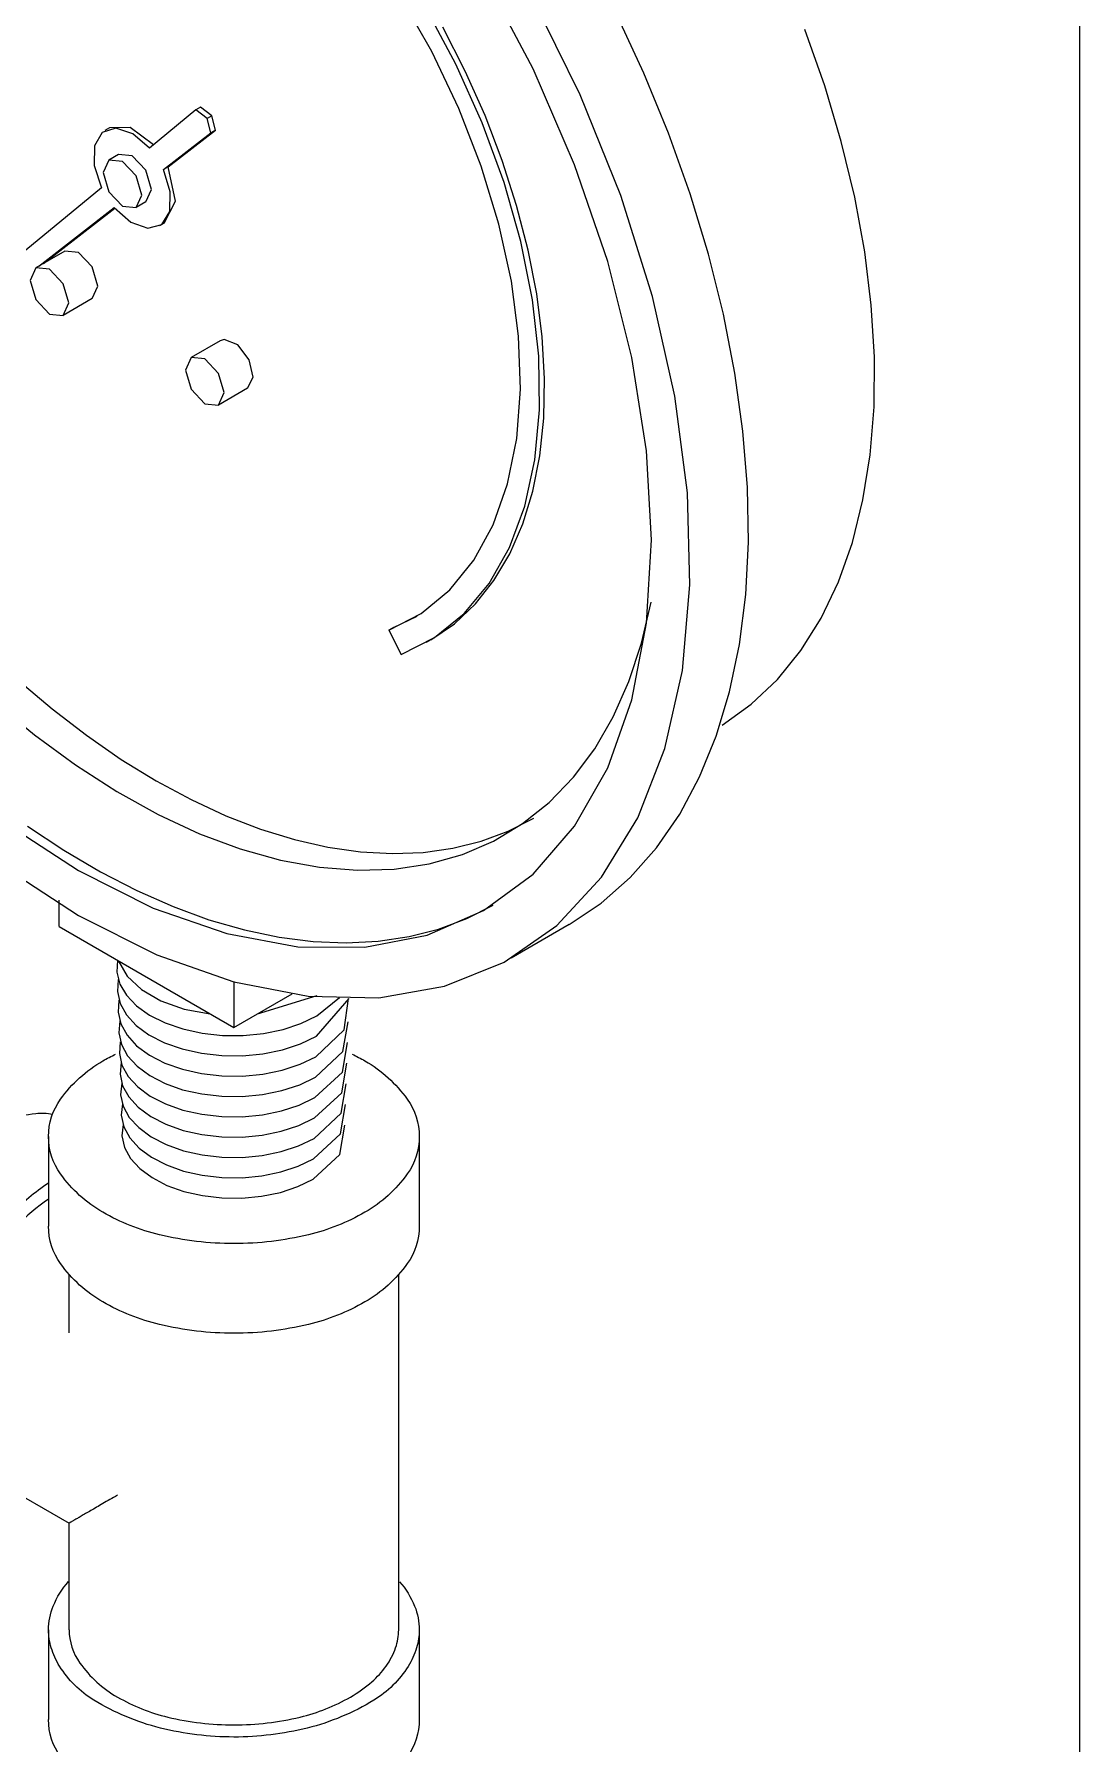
# Model space of a CAD drawing. Header units: centimetres. Extents: x 394264 to 551709, y 50011 to 59011.
# Drawn here: x 525076.9 to 525124.4, y 54390.1 to 54468 of the extents above; entities that cross this region are included whole.
import ezdxf

# ---------------------------------------------------------------- set-up
doc = ezdxf.new("R2010")
doc.units = ezdxf.units.CM
doc.layers.add('-M-YNGN-ZON3', color=6, linetype='SP', lineweight=30)
doc.layers.add('0-KRCN-YNG-CIHAZ', color=4, linetype='Continuous', lineweight=30)
doc.styles.add('CIZGI', font='tahoma.ttf', dxfattribs={"width": 0.8, "oblique": 20})
doc.linetypes.add('SP', pattern='A,2,-0.1,["SP",CIZGI,S=0.14,R=0.2,X=0,Y=-0.07],-0.255', length=2.355)

# ---------------------------------------------------------------- blocks, each defined once
blk = doc.blocks.new('A$C66BCA59E')
at = {"layer": '0-KRCN-YNG-CIHAZ', "color": 31, "linetype": 'Continuous', "lineweight": -3, "extrusion": (0, 0.816497, 0.57735)}
for p, q in [((412.304, -368.744, 2212.439), (410.187, -370.488, 2212.439)), ((412.516, -368.622, 2212.439), (412.304, -368.744, 2212.439)), ((412.807, -369.137, 2212.439), (412.304, -368.744, 2212.439)), ((413.019, -369.014, 2212.439), (412.516, -368.622, 2212.439)), ((408.36, -369.572, 2212.439), (408.148, -369.695, 2212.439)), ((411.031, -371.344, 2212.439), (413.194, -369.669, 2212.439)), ((413.019, -369.014, 2212.439), (412.807, -369.137, 2212.439)), ((412.981, -369.791, 2212.439), (412.807, -369.137, 2212.439)), ((413.194, -369.669, 2212.439), (412.981, -369.791, 2212.439)), ((413.194, -369.669, 2212.439), (413.019, -369.014, 2212.439)), ((410.819, -371.466, 2212.439), (412.981, -369.791, 2212.439)), ((408.773, -370.777, 2212.439), (408.331, -371.033, 2212.439)), ((411.031, -371.344, 2212.439), (410.819, -371.466, 2212.439)), ((407.996, -372.293, 2212.439), (395.599, -382.501, 2212.439)), ((405.149, -375.858, 2212.439), (408.582, -373.199, 2212.439)), ((405.361, -375.736, 2212.439), (408.604, -373.224, 2212.439)), ((410.023, -372.942, 2212.439), (409.581, -373.198, 2212.439)), ((410.86, -373.902, 2212.439), (410.648, -374.025, 2212.439)), ((406.334, -375.174, 2212.439), (405.008, -375.94, 2212.439)), ((407.584, -377.339, 2212.439), (406.258, -378.105, 2212.439)), ((413.405, -379.257, 2212.439), (412.079, -380.022, 2212.439)), ((413.588, -379.2, 2212.439), (413.405, -379.257, 2212.439)), ((414.655, -381.422, 2212.439), (413.329, -382.187, 2212.439)), ((421.289, -392.314, 2212.439), (422.369, -391.795, 2212.439)), ((421.289, -392.314, 2212.439), (421.077, -392.437, 2212.439)), ((421.077, -392.437, 2212.439), (421.645, -393.547, 2212.439)), ((421.289, -392.314, 2212.439), (421.296, -392.328, 2212.439)), ((422.994, -392.878, 2212.439), (422.782, -393, 2212.439)), ((406.075, -405.928, 2212.439), (406.075, -404.733, 2212.439)), ((406.075, -405.928, 2212.439), (414.03, -410.521, 2212.439)), ((429.298, -405.838, 2212.439), (426.647, -407.369, 2212.439)), ((414.03, -408.435, 2212.439), (414.03, -410.521, 2212.439)), ((414.03, -410.521, 2212.439), (416.683, -408.989, 2212.439)), ((415.105, -409.908, 2212.439), (417.827, -409.063, 2212.439)), ((417.784, -410.923, 2212.439), (419.281, -409.207, 2212.439)), ((417.805, -409.993, 2212.439), (418.834, -409.158, 2212.439)), ((402.325, -430.661, 2212.439), (406.53, -433.088, 2212.439)), ((406.53, -437.944, 2212.439), (406.53, -433.088, 2212.439))]:
    blk.add_line(p, q, dxfattribs=at)
at = {"layer": '0-KRCN-YNG-CIHAZ', "color": 31, "linetype": 'Continuous', "lineweight": -3, "extrusion": (-0.707107, -0.408248, 0.57735)}
for p, q in [((405.592, -415.49, 2212.439), (405.592, -419.573, 2212.439)), ((422.468, -415.49, 2212.439), (422.468, -419.573, 2212.439)), ((405.592, -437.944, 2212.439), (405.592, -442.026, 2212.439)), ((422.468, -437.944, 2212.439), (422.468, -442.026, 2212.439))]:
    blk.add_line(p, q, dxfattribs=at)
at = {"layer": '0-KRCN-YNG-CIHAZ', "color": 31, "linetype": 'Continuous', "lineweight": -3, "extrusion": (0.707107, -0.408248, 0.57735)}
for p, q in [((406.53, -424.428, 2212.439), (406.53, -421.771, 2212.439)), ((421.53, -437.944, 2212.439), (421.53, -421.798, 2212.439))]:
    blk.add_line(p, q, dxfattribs=at)
at = {"layer": '0-KRCN-YNG-CIHAZ', "color": 31, "linetype": 'Continuous', "lineweight": -3, "elevation": 2657.38}
blk.add_lwpolyline([(452.535, -508.696), (452.535, -324.284), (207.535, -324.284), (207.535, -451.973), (404.642, -565.773), (452.535, -508.696)], close=True, dxfattribs=at)
at = {"layer": '0-KRCN-YNG-CIHAZ', "color": 31, "linetype": 'Continuous', "lineweight": -3, "elevation": 2212.439}
for points in [[(436.263, -396.757), (437.578, -395.811), (438.771, -394.678), (439.834, -393.365), (440.761, -391.882), (441.545, -390.238), (442.181, -388.443), (442.666, -386.508), (442.996, -384.447), (443.169, -382.271), (443.185, -379.996), (443.042, -377.636), (442.743, -375.205), (442.288, -372.719), (441.68, -370.195), (440.925, -367.648), (440.026, -365.094)], [(429.298, -405.838), (430.747, -404.868), (432.073, -403.703), (433.266, -402.351), (434.321, -400.819), (435.231, -399.117), (435.99, -397.254), (436.594, -395.241), (437.04, -393.09), (437.326, -390.814), (437.448, -388.425), (437.407, -385.939), (437.203, -383.37), (436.837, -380.732), (436.312, -378.042), (435.629, -375.315), (434.794, -372.566), (433.811, -369.813), (432.686, -367.071), (431.426, -364.356)], [(406.959, -405.419), (410.519, -407.21), (414.021, -408.445), (417.407, -409.102), (420.622, -409.17), (423.612, -408.649), (426.328, -407.547), (428.727, -405.882), (430.768, -403.681), (432.419, -400.982), (433.651, -397.827), (434.445, -394.269), (434.787, -390.366), (434.673, -386.182), (434.103, -381.786), (433.088, -377.251), (431.644, -372.65), (429.795, -368.059), (427.57, -363.554)], [(379.472, -362.53), (380.266, -367.005), (381.498, -371.583), (383.149, -376.188), (385.19, -380.746), (387.589, -385.18), (390.305, -389.419), (393.295, -393.393), (396.51, -397.037), (399.896, -400.29), (403.398, -403.099), (406.959, -405.419)], [(406.959, -403.377), (410.362, -405.085), (413.707, -406.248), (416.937, -406.847), (419.996, -406.871), (422.832, -406.32), (425.397, -405.204), (427.645, -403.541), (429.54, -401.361), (431.049, -398.699), (432.145, -395.603), (432.811, -392.124), (433.034, -388.323), (432.811, -384.264), (432.145, -380.017), (431.049, -375.655), (429.54, -371.251), (427.645, -366.883), (425.397, -362.623)], [(381.106, -362.273), (381.772, -366.52), (382.868, -370.882), (384.377, -375.285), (386.272, -379.654), (388.521, -383.914), (391.085, -387.991), (393.921, -391.816), (396.98, -395.324), (400.21, -398.455), (403.555, -401.155), (406.959, -403.377)], [(421.645, -393.547), (423.168, -392.763), (424.511, -391.677), (425.653, -390.306), (426.578, -388.668), (427.275, -386.786), (427.732, -384.687), (427.944, -382.401), (427.907, -379.959), (427.623, -377.396), (427.094, -374.747), (426.329, -372.051), (425.338, -369.345), (424.135, -366.667), (422.737, -364.056)], [(422.994, -392.878), (424.064, -392.144), (425.025, -391.241), (425.869, -390.178), (426.589, -388.961), (427.18, -387.602), (427.636, -386.112), (427.954, -384.501), (428.132, -382.783), (428.167, -380.973), (428.061, -379.084), (427.812, -377.131), (427.425, -375.132), (426.901, -373.1), (426.245, -371.054), (425.462, -369.009), (424.559, -366.982), (423.542, -364.989)], [(421.077, -392.437), (422.558, -391.67), (423.857, -390.603), (424.956, -389.252), (425.839, -387.636), (426.491, -385.779), (426.904, -383.71), (427.072, -381.457), (426.991, -379.056), (426.664, -376.54), (426.095, -373.948), (425.292, -371.318), (424.267, -368.688), (423.036, -366.097), (421.616, -363.584)], [(404.203, -394.706), (405.752, -396.017), (407.321, -397.222), (408.904, -398.316), (410.494, -399.294), (412.084, -400.152), (413.667, -400.886), (415.236, -401.493), (416.785, -401.97), (418.307, -402.316), (419.796, -402.528), (421.245, -402.607), (422.647, -402.551), (423.998, -402.361), (425.291, -402.037), (426.521, -401.582), (427.682, -400.997)], [(404.638, -401.358), (406.294, -402.456), (407.954, -403.435), (409.612, -404.291), (411.261, -405.019), (412.894, -405.618), (414.505, -406.085), (416.087, -406.418), (417.634, -406.615), (419.14, -406.676), (420.598, -406.601), (422.002, -406.389), (423.347, -406.042), (424.628, -405.561), (425.838, -404.949)], [(403.109, -395.676), (404.952, -397.2), (406.82, -398.572), (408.702, -399.785), (410.587, -400.831), (412.463, -401.703), (414.32, -402.396), (416.145, -402.907), (417.929, -403.231), (419.66, -403.368), (421.327, -403.316), (422.922, -403.075), (424.434, -402.647), (425.854, -402.035), (427.174, -401.243), (428.385, -400.274), (429.481, -399.135), (430.454, -397.833), (431.3, -396.375), (432.012, -394.771), (432.587, -393.03), (433.021, -391.162)], [(410.187, -370.488), (409.424, -369.834), (408.656, -369.579), (408.034, -369.774), (407.682, -370.381), (407.668, -371.28), (407.996, -372.293)], [(410.372, -370.335), (409.311, -369.553), (408.36, -369.572)], [(408.072, -371.605), (408.331, -372.476), (408.956, -373.136), (409.581, -373.198), (409.84, -372.625), (409.581, -371.754), (408.956, -371.094), (408.331, -371.033), (408.072, -371.605)], [(410.023, -372.942), (410.282, -372.37), (410.023, -371.499), (409.398, -370.839), (408.773, -370.777)], [(408.582, -373.199), (409.341, -373.867), (410.112, -374.139), (410.742, -373.962), (411.107, -373.369), (411.134, -372.479), (410.819, -371.466)], [(410.86, -373.902), (411.373, -372.907), (411.031, -371.344)], [(407.584, -377.339), (407.842, -376.767), (407.584, -375.896), (406.959, -375.236), (406.334, -375.174)], [(404.749, -376.512), (405.008, -377.383), (405.633, -378.043), (406.258, -378.105), (406.517, -377.533), (406.258, -376.662), (405.633, -376.002), (405.008, -375.94), (404.749, -376.512)], [(414.655, -381.422), (414.912, -380.915), (414.731, -380.123), (414.202, -379.438), (413.588, -379.2)], [(411.82, -380.595), (412.079, -381.466), (412.704, -382.125), (413.329, -382.187), (413.588, -381.615), (413.329, -380.744), (412.704, -380.084), (412.079, -380.022), (411.82, -380.595)], [(408.724, -407.466), (408.701, -408.009), (408.843, -408.545), (409.146, -409.059), (409.6, -409.535), (410.192, -409.957), (410.903, -410.312), (411.711, -410.59), (412.591, -410.782), (413.515, -410.882), (414.456, -410.886), (415.383, -410.795), (416.268, -410.612), (417.084, -410.342), (417.805, -409.993)], [(408.773, -407.504), (409.168, -408.187), (409.824, -408.799), (410.708, -409.306), (411.77, -409.683), (412.954, -409.908)], [(408.768, -408.344), (408.725, -408.888), (408.85, -409.428), (409.137, -409.947), (409.58, -410.428), (410.163, -410.856), (410.868, -411.218), (411.672, -411.502), (412.551, -411.7), (413.477, -411.804), (414.421, -411.813), (415.352, -411.724), (416.241, -411.543), (417.06, -411.273), (417.784, -410.923)], [(408.799, -409.286), (408.755, -409.827), (408.878, -410.364), (409.164, -410.88), (409.603, -411.359), (410.182, -411.785), (410.883, -412.146), (411.683, -412.429), (412.558, -412.625), (413.479, -412.729), (414.417, -412.738), (415.343, -412.65), (416.228, -412.469), (417.043, -412.201), (417.762, -411.853)], [(417.762, -411.853), (419.053, -410.635), (419.241, -409.21)], [(408.83, -410.228), (408.785, -410.766), (408.907, -411.301), (409.19, -411.814), (409.627, -412.29), (410.202, -412.714), (410.899, -413.073), (411.695, -413.355), (412.564, -413.551), (413.48, -413.654), (414.413, -413.663), (415.334, -413.576), (416.214, -413.396), (417.025, -413.129), (417.741, -412.783)], [(417.741, -412.783), (418.995, -411.624), (419.238, -410.264)], [(408.86, -411.17), (408.815, -411.705), (408.935, -412.237), (409.217, -412.748), (409.65, -413.222), (410.222, -413.644), (410.915, -414.001), (411.706, -414.281), (412.571, -414.476), (413.482, -414.579), (414.41, -414.588), (415.326, -414.502), (416.201, -414.323), (417.007, -414.057), (417.72, -413.714)], [(417.72, -413.714), (418.967, -412.559), (419.207, -411.205)], [(408.891, -412.112), (408.845, -412.645), (408.964, -413.173), (409.243, -413.681), (409.673, -414.153), (410.242, -414.573), (410.931, -414.928), (411.717, -415.207), (412.577, -415.401), (413.483, -415.504), (414.406, -415.513), (415.317, -415.427), (416.188, -415.25), (416.99, -414.986), (417.698, -414.644)], [(417.698, -414.644), (418.939, -413.494), (419.176, -412.146)], [(408.921, -413.054), (408.875, -413.584), (408.992, -414.109), (409.269, -414.615), (409.697, -415.084), (410.262, -415.502), (410.946, -415.856), (411.728, -416.133), (412.583, -416.327), (413.484, -416.429), (414.402, -416.438), (415.309, -416.353), (416.175, -416.176), (416.972, -415.914), (417.677, -415.574)], [(417.677, -415.574), (418.912, -414.429), (419.145, -413.087)], [(408.952, -413.996), (408.905, -414.523), (409.021, -415.046), (409.296, -415.549), (409.72, -416.015), (410.282, -416.431), (410.962, -416.783), (411.74, -417.06), (412.59, -417.252), (413.486, -417.355), (414.399, -417.364), (415.3, -417.279), (416.161, -417.103), (416.955, -416.842), (417.656, -416.504)], [(417.656, -416.504), (418.884, -415.364), (419.115, -414.028)], [(408.983, -414.938), (408.935, -415.462), (409.05, -415.982), (409.322, -416.482), (409.744, -416.947), (410.302, -417.36), (410.978, -417.711), (411.751, -417.986), (412.596, -418.178), (413.487, -418.28), (414.395, -418.289), (415.292, -418.205), (416.148, -418.03), (416.937, -417.77), (417.634, -417.434)], [(417.634, -417.434), (418.857, -416.299), (419.084, -414.97)]]:
    blk.add_lwpolyline(points, dxfattribs=at)
at = {"layer": '0-KRCN-YNG-CIHAZ', "color": 31, "linetype": 'Continuous', "lineweight": -3, "elevation": 2212.439, "flags": 128}
for points in [[(422.468, -415.49, -0.156851), (421.92, -417.192, -0.106617), (419.996, -418.935, -0.072341), (417.418, -419.962, -0.058752), (414.03, -420.362, -0.058752), (410.641, -419.962, -0.072341), (408.063, -418.935, -0.106617), (406.139, -417.192, -0.156851), (405.592, -415.49, -0.156851), (406.139, -413.788, -0.106617), (408.063, -412.045, -0.017162), (408.647, -411.734, -0.058752)], [(419.41, -411.734, -0.017207), (419.996, -412.045, -0.106617), (421.92, -413.788, -0.156851), (422.468, -415.49, -0.156851)], [(398.32, -429.432, -0.156851), (397.12, -428.107, -0.106617), (396.573, -425.569, -0.072341), (396.972, -422.822, -0.058752), (398.32, -419.688, -0.058752), (400.36, -416.954, -0.072341), (402.539, -415.235, -0.106617), (405.011, -414.44, -0.065993), (405.777, -414.465)], [(404.202, -431.788, -0.081864), (402.895, -431.827, -0.09784), (401.856, -431.473, -0.074184), (401.204, -430.955, -0.066577), (400.668, -430.201, -0.115384), (400.114, -428.079, -0.07646), (400.53, -424.822, -0.061127), (401.848, -421.72, -0.061143), (403.876, -419.03, -0.052066), (405.592, -417.589, -0.115505)], [(405.592, -418.342, 0.055672), (404.138, -419.57, 0.058752), (402.325, -422, 0.058752), (401.126, -424.786, 0.072341), (400.771, -427.227)], [(422.468, -419.573, -0.156851), (421.92, -421.275, -0.106617), (419.996, -423.018, -0.072341), (417.418, -424.045, -0.058752), (414.03, -424.444, -0.058752), (410.641, -424.045, -0.072341), (408.063, -423.018, -0.106617), (406.139, -421.275, -0.156851), (405.592, -419.573)], [(421.567, -435.754, -0.081864), (422.255, -436.867, -0.09784), (422.468, -437.944, -0.074184), (422.345, -438.767, -0.066577), (421.959, -439.609, -0.115384), (420.399, -441.149, -0.07646), (417.37, -442.418, -0.061127), (414.025, -442.827, -0.061143), (410.682, -442.416, -0.076519), (407.655, -441.146, -0.115505), (406.097, -439.605, -0.06644), (405.714, -438.765, -0.073992), (405.592, -437.944, -0.098025), (405.805, -436.865, -0.08197), (406.496, -435.75)], [(406.53, -437.944, 0.156851), (407.016, -439.457, 0.106617), (408.726, -441.006, 0.072341), (411.018, -441.919, 0.058752), (414.03, -442.274, 0.058752), (417.041, -441.919, 0.072341), (419.333, -441.006)], [(419.333, -441.006, 0.047286), (420.31, -440.311, 0.059033), (420.959, -439.601, 0.072764), (421.393, -438.761, 0.083138), (421.53, -437.944)], [(422.468, -442.026, -0.156851), (421.92, -443.728, -0.106617), (419.996, -445.471, -0.072341), (417.418, -446.499, -0.058752), (414.03, -446.898, -0.058752), (410.641, -446.499, -0.072341), (408.063, -445.471, -0.106617), (406.139, -443.728, -0.156851), (405.592, -442.026)]]:
    blk.add_lwpolyline(points, format="xyb", dxfattribs=at)
blk.add_lwpolyline([(408.726, -431.82), (408.638, -431.871), (408.552, -431.921), (408.467, -431.97), (408.384, -432.018), (408.302, -432.065), (408.222, -432.111), (408.144, -432.157), (408.067, -432.201), (407.992, -432.244), (407.918, -432.287), (407.846, -432.328), (407.776, -432.369), (407.708, -432.408), (407.641, -432.447), (407.577, -432.484), (407.514, -432.52), (407.452, -432.556), (407.393, -432.59), (407.336, -432.623), (407.28, -432.655), (407.226, -432.686), (407.175, -432.716), (407.125, -432.745), (407.077, -432.773), (407.031, -432.799), (406.987, -432.825), (406.945, -432.849), (406.904, -432.872), (406.866, -432.894), (406.83, -432.915), (406.796, -432.935), (406.764, -432.953), (406.734, -432.97), (406.706, -432.987), (406.68, -433.002), (406.656, -433.015), (406.634, -433.028), (406.614, -433.04), (406.596, -433.05), (406.581, -433.059), (406.567, -433.067), (406.556, -433.073), (406.546, -433.079), (406.539, -433.083), (406.534, -433.086), (406.53, -433.088)], dxfattribs=at)

msp = doc.modelspace()

# ---------------------------------------------------------------- block references
at = {"layer": '-M-YNGN-ZON3'}
msp.add_blockref('A$C66BCA59E', (524671.913, 54833.28, -2010.945), dxfattribs=at)

doc.saveas('drawing.dxf')
